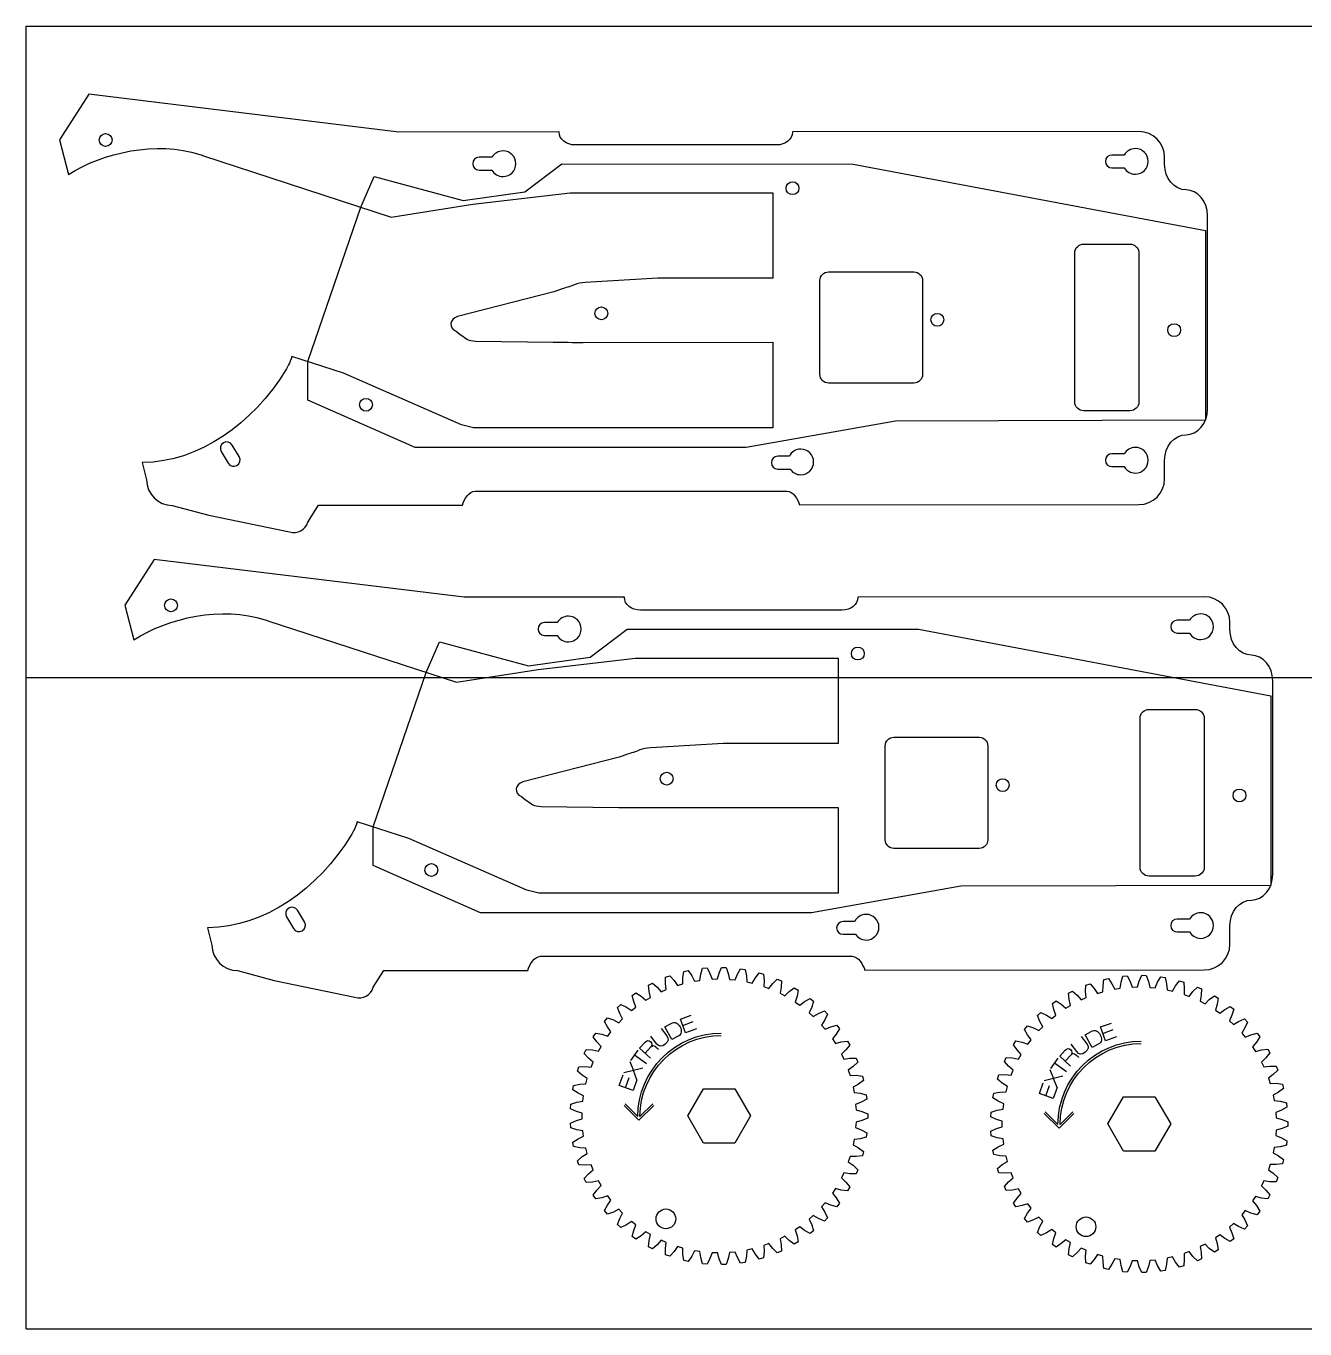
# Model space of a CAD drawing. Extents: x 0 to 610, y 0 to 305.
# Drawn here: x 0 to 299.1, y 0 to 304.8 of the extents above; entities that cross this region are included whole.
import ezdxf

# ---------------------------------------------------------------- set-up
doc = ezdxf.new("R2010")
doc.units = 0
doc.layers.add('CUTS', color=1, linetype='Continuous', true_color=0xff0000)
doc.layers.add('TEXT', color=5, linetype='Continuous', true_color=0x0000ff)
doc.layers.add('laser bed referance', color=3, linetype='Continuous', lineweight=25, true_color=0x00ff00)
doc.layers.add('Referance lines', color=2, linetype='Continuous', lineweight=25, true_color=0xffff00)

msp = doc.modelspace()

# ---------------------------------------------------------------- linework, layer by layer
at = {"layer": 'CUTS', "color": 1, "lineweight": 25, "true_color": 0xff0000}
for points in [[(124.67, 279.99), (124.67, 280.04), (87.17, 280.01), (14.72, 288.85), (7.85, 278.16), (9.92, 270.08)], [(260.32, 280.13), (179.28, 280.08), (179.28, 279.99)], [(41.24, 274.54), (41.28, 274.54), (85.41, 260.12), (104.48, 263.17), (127.3, 265.8), (151.3, 265.8), (174.7, 265.8), (174.7, 245.8), (154.82, 245.8)], [(175.53, 276.99), (128.42, 276.99)], [(256.88, 274.63), (253.98, 274.63)], [(108.98, 274.09), (105.98, 274.09)], [(253.98, 271.63), (256.88, 271.63)], [(266.32, 272.48), (266.32, 274.13)], [(105.98, 271.09), (108.98, 271.09)], [(276.34, 215.19), (276.34, 260.48)], [(247.4, 253.79), (258.19, 253.79)], [(245.3, 216.84), (245.3, 251.73)], [(260.3, 251.73), (260.3, 216.84), (260.3, 216.84)], [(187.69, 247.29), (207.69, 247.29)], [(147.77, 245.8), (130.82, 244.8)], [(185.69, 223.29), (185.69, 245.29)], [(209.69, 245.29), (209.69, 223.29), (209.69, 223.29)], [(123.49, 242.65), (100.89, 236.85)], [(100.58, 233.4), (101.58, 232.64)], [(130.35, 230.8), (174.7, 230.81), (174.7, 210.81), (104.65, 210.81), (101.87, 211.49), (74.25, 223.61), (62.19, 227.52)], [(105.2, 231.1), (123.29, 230.83)], [(207.69, 221.29), (187.69, 221.29)], [(258.19, 214.79), (247.4, 214.79)], [(45.65, 205.24), (47.28, 202.52)], [(49.85, 204.07), (48.22, 206.79), (48.22, 206.79)], [(256.88, 204.73), (253.98, 204.73)], [(27.18, 202.66), (28.2, 198.67)], [(178.54, 204.17), (175.83, 204.17)], [(175.83, 201.17), (178.73, 201.17)], [(253.98, 201.73), (256.88, 201.73)], [(266.32, 198.84), (266.32, 203.19)], [(105.03, 196.02), (177.99, 196.02)], [(34.2, 192.67), (42.78, 190.35), (61.65, 186.44)], [(65.94, 188.77), (68.4, 192.72), (102.12, 192.74)], [(180.89, 192.79), (260.32, 192.84)], [(139.95, 171.14), (139.95, 171.19), (102.45, 171.16), (30, 180), (23.13, 169.3), (25.2, 161.22)], [(275.6, 171.28), (194.56, 171.22), (194.56, 171.14)], [(190.81, 168.14), (143.7, 168.14)], [(56.52, 165.69), (56.57, 165.68), (100.7, 151.27), (119.76, 154.31), (142.58, 156.95), (166.58, 156.95), (189.98, 156.95), (189.98, 136.95), (170.1, 136.95)], [(124.26, 165.24), (121.26, 165.24)], [(272.17, 165.78), (269.26, 165.78)], [(281.6, 163.63), (281.6, 165.28)], [(121.26, 162.24), (124.26, 162.24)], [(269.26, 162.78), (272.17, 162.78)], [(291.62, 106.33), (291.62, 151.63)], [(262.69, 144.93), (273.47, 144.93)], [(260.58, 107.99), (260.58, 142.88)], [(275.58, 142.88), (275.58, 107.99), (275.58, 107.99)], [(202.97, 138.43), (222.97, 138.43)], [(163.05, 136.95), (146.11, 135.95)], [(200.97, 114.43), (200.97, 136.43)], [(224.97, 136.43), (224.97, 114.43), (224.97, 114.43)], [(138.77, 133.8), (116.17, 128)], [(145.63, 121.95), (189.98, 121.95), (189.98, 101.95), (119.93, 101.95), (117.16, 102.63), (89.54, 114.75), (77.47, 118.66)], [(115.86, 124.55), (116.86, 123.79)], [(120.48, 122.25), (138.57, 121.98)], [(222.97, 112.43), (202.97, 112.43)], [(273.47, 105.93), (262.69, 105.93)], [(65.14, 95.21), (63.5, 97.94), (63.5, 97.94)], [(60.93, 96.39), (62.56, 93.67)], [(193.83, 95.32), (191.11, 95.32)], [(272.17, 95.88), (269.26, 95.88)], [(42.46, 93.81), (43.48, 89.82)], [(191.11, 92.32), (194.01, 92.32)], [(269.26, 92.88), (272.17, 92.88)], [(281.61, 89.98), (281.61, 94.33)], [(120.31, 87.17), (193.27, 87.17)], [(49.48, 83.82), (58.06, 81.5), (76.93, 77.59)], [(81.22, 79.92), (83.68, 83.87), (117.4, 83.89)], [(196.89, 50.35), (196.89, 49.29), (195.51, 48.75), (194.14, 48.4), (194.05, 47.13), (195.38, 46.61), (196.67, 45.9), (196.54, 44.85), (195.1, 44.49), (193.69, 44.32), (193.45, 43.07), (194.69, 42.38), (195.89, 41.51), (195.62, 40.49), (194.15, 40.31), (192.73, 40.33), (192.33, 39.12), (193.48, 38.28), (194.55, 37.26), (194.15, 36.28), (192.67, 36.29), (191.26, 36.49), (190.71, 35.34), (191.74, 34.36), (192.68, 33.21), (192.16, 32.29), (190.69, 32.5), (189.32, 32.87), (188.62, 31.8), (189.52, 30.7), (190.3, 29.44), (189.67, 28.6), (188.24, 28.99), (186.93, 29.53), (186.1, 28.56), (186.85, 27.35), (187.46, 26.01), (186.73, 25.25), (185.36, 25.82), (184.13, 26.53), (183.19, 25.67), (183.78, 24.38), (184.21, 22.96), (183.38, 22.3), (182.1, 23.04), (180.97, 23.9), (179.93, 23.17), (180.35, 21.81), (180.59, 20.36), (179.69, 19.81), (178.51, 20.7), (177.5, 21.7), (176.37, 21.11), (176.61, 19.71), (176.68, 18.23), (175.71, 17.81), (174.66, 18.85), (173.78, 19.97), (172.58, 19.53), (172.65, 18.11), (172.52, 16.63), (171.5, 16.33), (170.59, 17.5), (169.87, 18.72), (168.62, 18.44), (168.5, 17.02), (168.19, 15.57), (167.14, 15.41), (166.39, 16.68), (165.83, 17.98), (164.56, 17.86), (164.26, 16.47), (163.76, 15.08), (162.7, 15.05), (162.12, 16.4), (161.73, 17.77), (160.45, 17.81), (159.98, 16.47), (159.3, 15.15), (158.25, 15.26), (157.84, 16.68), (157.63, 18.08), (156.37, 18.29), (155.73, 17.02), (154.89, 15.8), (153.86, 16.03), (153.64, 17.5), (153.61, 18.92), (152.39, 19.28), (151.59, 18.11), (150.6, 17), (149.61, 17.37), (149.58, 18.85), (149.73, 20.26), (148.56, 20.78), (147.62, 19.71), (146.5, 18.74), (145.56, 19.23), (145.72, 20.7), (146.05, 22.09), (144.96, 22.75), (143.89, 21.81), (142.66, 21), (141.79, 21.6), (142.13, 23.04), (142.64, 24.37), (141.64, 25.16), (140.46, 24.38), (139.13, 23.72), (138.35, 24.43), (138.87, 25.82), (139.54, 27.07), (138.65, 27.99), (137.38, 27.35), (135.98, 26.88), (135.3, 27.68), (135.99, 28.99), (136.82, 30.14), (136.05, 31.17), (134.71, 30.7), (133.26, 30.41), (132.68, 31.29), (133.54, 32.5), (134.51, 33.54), (133.88, 34.65), (132.49, 34.36), (131.02, 34.26), (130.56, 35.21), (131.56, 36.29), (132.65, 37.2), (132.18, 38.39), (130.76, 38.28), (129.28, 38.36), (128.95, 39.36), (130.08, 40.31), (131.28, 41.07), (130.96, 42.31), (129.54, 42.38), (128.08, 42.65), (127.88, 43.69), (129.13, 44.49), (130.42, 45.09), (130.25, 46.35), (128.86, 46.61), (127.45, 47.06), (127.38, 48.12), (128.72, 48.75), (130.07, 49.18), (130.07, 50.46), (128.72, 50.89), (127.38, 51.52), (127.45, 52.57), (128.86, 53.03), (130.25, 53.28), (130.42, 54.55), (129.13, 55.15), (127.88, 55.95), (128.08, 56.98), (129.54, 57.25), (130.96, 57.33), (131.28, 58.57), (130.08, 59.33), (128.95, 60.28), (129.28, 61.28), (130.76, 61.36), (132.18, 61.25), (132.65, 62.44), (131.56, 63.34), (130.56, 64.43), (131.02, 65.38), (132.49, 65.27), (133.88, 64.99), (134.51, 66.1), (133.54, 67.14), (132.68, 68.35), (133.26, 69.23), (134.71, 68.94), (136.05, 68.47), (136.82, 69.5), (135.99, 70.65), (135.3, 71.96), (135.98, 72.76), (137.38, 72.28), (138.65, 71.65), (139.54, 72.57), (138.87, 73.82), (138.35, 75.21), (139.13, 75.92), (140.46, 75.26), (141.64, 74.47), (142.64, 75.27), (142.13, 76.6), (141.79, 78.04), (142.66, 78.64), (143.89, 77.82), (144.96, 76.89), (146.05, 77.55), (145.72, 78.93), (145.56, 80.4), (146.5, 80.89), (147.62, 79.92), (148.56, 78.86), (149.73, 79.38), (149.58, 80.79), (149.61, 82.27), (150.6, 82.63), (151.59, 81.53), (152.39, 80.36), (153.61, 80.72), (153.64, 82.14), (153.86, 83.6), (154.89, 83.84), (155.73, 82.62), (156.37, 81.35), (157.63, 81.55), (157.84, 82.96), (158.25, 84.38), (159.3, 84.48), (159.98, 83.16), (160.45, 81.83), (161.73, 81.87), (162.12, 83.23), (162.7, 84.59), (163.76, 84.56), (164.26, 83.16), (164.56, 81.78), (165.83, 81.65), (166.39, 82.96), (167.14, 84.23), (168.19, 84.06), (168.5, 82.62), (168.62, 81.2), (169.87, 80.92), (170.59, 82.14), (171.5, 83.31), (172.52, 83.01), (172.65, 81.53), (172.58, 80.11), (173.78, 79.67), (174.66, 80.79), (175.71, 81.83), (176.68, 81.4), (176.61, 79.92), (176.37, 78.52), (177.5, 77.93), (178.51, 78.93), (179.69, 79.83), (180.59, 79.28), (180.35, 77.82), (179.93, 76.47), (180.97, 75.73), (182.1, 76.6), (183.38, 77.34), (184.21, 76.68), (183.78, 75.26), (183.19, 73.97), (184.13, 73.11), (185.36, 73.82), (186.73, 74.39), (187.46, 73.63), (186.85, 72.28), (186.1, 71.08), (186.93, 70.1), (188.24, 70.65), (189.67, 71.04), (190.3, 70.19), (189.52, 68.94), (188.62, 67.84), (189.32, 66.76), (190.69, 67.14), (192.16, 67.34), (192.68, 66.42), (191.74, 65.27), (190.71, 64.3), (191.26, 63.15), (192.67, 63.34), (194.15, 63.36), (194.55, 62.38), (193.48, 61.36), (192.33, 60.52), (192.73, 59.31), (194.15, 59.33), (195.62, 59.15), (195.89, 58.13), (194.69, 57.25), (193.45, 56.57), (193.69, 55.32), (195.1, 55.15), (196.54, 54.79), (196.67, 53.74), (195.38, 53.03), (194.05, 52.51), (194.14, 51.23), (195.51, 50.89), (196.89, 50.35)], [(196.17, 83.94), (275.61, 83.98)], [(295.16, 48.48), (295.16, 47.42), (293.78, 46.88), (292.41, 46.54), (292.32, 45.26), (293.65, 44.74), (294.94, 44.03), (294.81, 42.98), (293.37, 42.62), (291.96, 42.45), (291.72, 41.2), (292.96, 40.52), (294.16, 39.64), (293.89, 38.62), (292.42, 38.45), (291, 38.46), (290.6, 37.25), (291.75, 36.41), (292.82, 35.39), (292.42, 34.41), (290.94, 34.43), (289.54, 34.63), (288.98, 33.47), (290.01, 32.5), (290.95, 31.35), (290.43, 30.43), (288.96, 30.63), (287.59, 31.01), (286.89, 29.94), (287.79, 28.84), (288.57, 27.58), (287.94, 26.73), (286.51, 27.12), (285.2, 27.67), (284.37, 26.69), (285.12, 25.49), (285.74, 24.14), (285, 23.38), (283.63, 23.95), (282.4, 24.66), (281.46, 23.8), (282.05, 22.51), (282.48, 21.09), (281.66, 20.44), (280.37, 21.17), (279.25, 22.04), (278.2, 21.3), (278.62, 19.95), (278.87, 18.49), (277.96, 17.94), (276.78, 18.84), (275.78, 19.84), (274.64, 19.25), (274.89, 17.85), (274.95, 16.37), (273.98, 15.94), (272.93, 16.98), (272.06, 18.1), (270.86, 17.66), (270.92, 16.24), (270.79, 14.77), (269.78, 14.47), (268.86, 15.63), (268.14, 16.85), (266.9, 16.57), (266.78, 15.15), (266.46, 13.71), (265.42, 13.54), (264.66, 14.81), (264.1, 16.12), (262.83, 16), (262.53, 14.61), (262.03, 13.21), (260.98, 13.18), (260.39, 14.54), (260, 15.9), (258.72, 15.95), (258.25, 14.61), (257.57, 13.29), (256.52, 13.39), (256.12, 14.81), (255.9, 16.22), (254.64, 16.42), (254, 15.15), (253.16, 13.93), (252.14, 14.17), (251.91, 15.63), (251.88, 17.05), (250.66, 17.41), (249.86, 16.24), (248.87, 15.14), (247.88, 15.5), (247.85, 16.98), (248, 18.39), (246.83, 18.91), (245.89, 17.85), (244.77, 16.88), (243.84, 17.37), (243.99, 18.84), (244.32, 20.22), (243.23, 20.88), (242.16, 19.95), (240.93, 19.13), (240.06, 19.73), (240.4, 21.17), (240.91, 22.5), (239.91, 23.3), (238.73, 22.51), (237.4, 21.85), (236.62, 22.56), (237.14, 23.95), (237.81, 25.2), (236.92, 26.12), (235.65, 25.49), (234.25, 25.01), (233.57, 25.81), (234.26, 27.12), (235.09, 28.27), (234.33, 29.3), (232.98, 28.84), (231.53, 28.54), (230.96, 29.42), (231.81, 30.63), (232.78, 31.67), (232.15, 32.78), (230.76, 32.5), (229.29, 32.39), (228.83, 33.34), (229.83, 34.43), (230.93, 35.33), (230.45, 36.52), (229.03, 36.41), (227.55, 36.49), (227.22, 37.5), (228.36, 38.45), (229.55, 39.21), (229.23, 40.44), (227.81, 40.52), (226.36, 40.79), (226.15, 41.82), (227.4, 42.62), (228.69, 43.22), (228.53, 44.49), (227.13, 44.74), (225.72, 45.2), (225.65, 46.25), (226.99, 46.88), (228.34, 47.31), (228.34, 48.59), (226.99, 49.02), (225.65, 49.65), (225.72, 50.71), (227.13, 51.16), (228.53, 51.42), (228.69, 52.68), (227.4, 53.28), (226.15, 54.08), (226.36, 55.12), (227.81, 55.39), (229.23, 55.46), (229.55, 56.7), (228.36, 57.46), (227.22, 58.41), (227.55, 59.41), (229.03, 59.49), (230.45, 59.38), (230.93, 60.57), (229.83, 61.48), (228.83, 62.56), (229.29, 63.52), (230.76, 63.41), (232.15, 63.12), (232.78, 64.23), (231.81, 65.27), (230.96, 66.48), (231.53, 67.37), (232.98, 67.07), (234.33, 66.61), (235.09, 67.63), (234.26, 68.79), (233.57, 70.09), (234.25, 70.9), (235.65, 70.42), (236.92, 69.79), (237.81, 70.7), (237.14, 71.96), (236.62, 73.34), (237.4, 74.05), (238.73, 73.39), (239.91, 72.61), (240.91, 73.4), (240.4, 74.73), (240.06, 76.17), (240.93, 76.77), (242.16, 75.96), (243.23, 75.02), (244.32, 75.69), (243.99, 77.07), (243.84, 78.54), (244.77, 79.03), (245.89, 78.06), (246.83, 76.99), (248, 77.51), (247.85, 78.92), (247.88, 80.4), (248.87, 80.77), (249.86, 79.66), (250.66, 78.49), (251.88, 78.85), (251.91, 80.27), (252.14, 81.74), (253.16, 81.97), (254, 80.75), (254.64, 79.48), (255.9, 79.69), (256.12, 81.09), (256.52, 82.51), (257.57, 82.62), (258.25, 81.3), (258.72, 79.96), (260, 80), (260.39, 81.37), (260.98, 82.73), (262.03, 82.69), (262.53, 81.3), (262.83, 79.91), (264.1, 79.79), (264.66, 81.09), (265.42, 82.37), (266.46, 82.2), (266.78, 80.75), (266.9, 79.34), (268.14, 79.05), (268.86, 80.27), (269.78, 81.44), (270.79, 81.14), (270.92, 79.66), (270.86, 78.24), (272.06, 77.8), (272.93, 78.92), (273.98, 79.96), (274.95, 79.54), (274.89, 78.06), (274.64, 76.66), (275.78, 76.07), (276.78, 77.07), (277.96, 77.96), (278.87, 77.42), (278.62, 75.96), (278.2, 74.6), (279.25, 73.87), (280.37, 74.73), (281.66, 75.47), (282.48, 74.81), (282.05, 73.39), (281.46, 72.1), (282.4, 71.24), (283.63, 71.96), (285, 72.52), (285.74, 71.76), (285.12, 70.42), (284.37, 69.21), (285.2, 68.24), (286.51, 68.79), (287.94, 69.17), (288.57, 68.33), (287.79, 67.07), (286.89, 65.97), (287.59, 64.9), (288.96, 65.27), (290.43, 65.48), (290.95, 64.56), (290.01, 63.41), (288.98, 62.43), (289.54, 61.28), (290.94, 61.48), (292.42, 61.49), (292.82, 60.51), (291.75, 59.49), (290.6, 58.66), (291, 57.44), (292.42, 57.46), (293.89, 57.28), (294.16, 56.26), (292.96, 55.39), (291.72, 54.71), (291.96, 53.45), (293.37, 53.28), (294.81, 52.92), (294.94, 51.88), (293.65, 51.16), (292.32, 50.64), (292.41, 49.37), (293.78, 49.02), (295.16, 48.48)], [(158.47, 43.47), (154.8, 49.82), (158.47, 56.17), (165.8, 56.17), (169.47, 49.82), (165.8, 43.47), (158.47, 43.47), (158.47, 43.47)], [(256.74, 41.6), (253.07, 47.95), (256.74, 54.3), (264.07, 54.3), (267.74, 47.95), (264.07, 41.6), (256.74, 41.6), (256.74, 41.6)]]:
    msp.add_lwpolyline(points, dxfattribs=at)
for points in [[(9.92, 270.08), (17.97, 275.23), (30.52, 278.03), (40.63, 274.75)], [(17.11, 278.15), (17.11, 278.98), (17.78, 279.65), (18.61, 279.65)], [(18.61, 276.65), (17.78, 276.65), (17.11, 277.33), (17.11, 278.15)], [(18.61, 279.65), (19.44, 279.65), (20.11, 278.98), (20.11, 278.15)], [(20.11, 278.15), (20.11, 277.33), (19.44, 276.65), (18.61, 276.65)], [(128.42, 276.99), (126.35, 276.99), (124.67, 278.34), (124.67, 279.99)], [(179.28, 279.99), (179.28, 278.34), (177.6, 276.99), (175.53, 276.99)], [(266.32, 274.13), (266.32, 277.43), (263.62, 280.13), (260.32, 280.13)], [(40.63, 274.75), (40.83, 274.68), (41.04, 274.61), (41.24, 274.54)], [(111.58, 275.59), (110.47, 275.59), (109.5, 274.99), (108.98, 274.09)], [(114.58, 272.59), (114.58, 274.25), (113.23, 275.59), (111.58, 275.59)], [(253.98, 274.63), (253.15, 274.63), (252.48, 273.96), (252.48, 273.13)], [(259.48, 276.13), (258.37, 276.13), (257.4, 275.52), (256.88, 274.63)], [(262.48, 273.13), (262.48, 274.79), (261.14, 276.13), (259.48, 276.13)], [(105.98, 274.09), (105.15, 274.09), (104.48, 273.42), (104.48, 272.59)], [(104.48, 272.59), (104.48, 271.76), (105.15, 271.09), (105.98, 271.09)], [(111.58, 269.59), (113.23, 269.59), (114.58, 270.93), (114.58, 272.59)], [(252.48, 273.13), (252.48, 272.3), (253.15, 271.63), (253.98, 271.63)], [(256.88, 271.63), (257.4, 270.73), (258.37, 270.13), (259.48, 270.13)], [(259.48, 270.13), (261.14, 270.13), (262.48, 271.47), (262.48, 273.13)], [(271.33, 266.48), (268.58, 266.48), (266.32, 269.18), (266.32, 272.48)], [(108.98, 271.09), (109.5, 270.2), (110.47, 269.59), (111.58, 269.59)], [(177.78, 266.86), (177.78, 267.69), (178.45, 268.36), (179.28, 268.36)], [(179.28, 268.36), (180.11, 268.36), (180.78, 267.69), (180.78, 266.86)], [(179.28, 265.36), (178.45, 265.36), (177.78, 266.04), (177.78, 266.86)], [(180.78, 266.86), (180.78, 266.04), (180.11, 265.36), (179.28, 265.36)], [(276.34, 260.48), (276.34, 263.78), (274.08, 266.48), (271.33, 266.48)], [(245.3, 251.73), (245.3, 252.87), (246.24, 253.79), (247.4, 253.79)], [(258.19, 253.79), (259.36, 253.79), (260.3, 252.87), (260.3, 251.73)], [(185.69, 245.29), (185.69, 246.39), (186.58, 247.29), (187.69, 247.29)], [(207.69, 247.29), (208.79, 247.29), (209.69, 246.39), (209.69, 245.29)], [(130.82, 244.8), (128.88, 244.8), (127.19, 243.8), (127.06, 243.8)], [(154.82, 245.8), (152.88, 245.8), (149.71, 245.8), (147.77, 245.8)], [(127.06, 243.8), (126.93, 243.8), (125.32, 243.28), (123.49, 242.65)], [(133.07, 237.58), (133.07, 238.4), (133.74, 239.08), (134.57, 239.08)], [(134.57, 239.08), (135.39, 239.08), (136.07, 238.4), (136.07, 237.58)], [(100.89, 236.85), (99.05, 236.22), (98.81, 234.2), (100.58, 233.4)], [(134.57, 236.08), (133.74, 236.08), (133.07, 236.75), (133.07, 237.58)], [(136.07, 237.58), (136.07, 236.75), (135.39, 236.08), (134.57, 236.08)], [(211.67, 236.08), (211.67, 236.9), (212.34, 237.58), (213.17, 237.58)], [(213.17, 234.58), (212.34, 234.58), (211.67, 235.25), (211.67, 236.08)], [(213.17, 237.58), (214, 237.58), (214.67, 236.9), (214.67, 236.08)], [(214.67, 236.08), (214.67, 235.25), (214, 234.58), (213.17, 234.58)], [(267.05, 233.66), (267.05, 234.49), (267.72, 235.16), (268.55, 235.16)], [(268.55, 235.16), (269.38, 235.16), (270.05, 234.49), (270.05, 233.66)], [(101.58, 232.64), (103.26, 231.61), (103.26, 231.12), (105.2, 231.1)], [(268.55, 232.16), (267.72, 232.16), (267.05, 232.83), (267.05, 233.66)], [(270.05, 233.66), (270.05, 232.83), (269.38, 232.16), (268.55, 232.16)], [(123.29, 230.83), (125.23, 230.82), (128.41, 230.8), (130.35, 230.8)], [(62.19, 227.52), (61.6, 225.81), (61.2, 225.07), (60.77, 224.37)], [(60.77, 224.37), (52.91, 211.68), (40.72, 202.91), (27.18, 202.66)], [(187.69, 221.29), (186.58, 221.29), (185.69, 222.18), (185.69, 223.29)], [(209.69, 223.29), (209.69, 222.18), (208.79, 221.29), (207.69, 221.29)], [(78.03, 216.2), (78.03, 217.03), (78.7, 217.7), (79.53, 217.7)], [(79.53, 217.7), (80.36, 217.7), (81.03, 217.03), (81.03, 216.2)], [(247.4, 214.79), (246.24, 214.79), (245.3, 215.71), (245.3, 216.84)], [(260.3, 216.84), (260.3, 215.71), (259.36, 214.79), (258.19, 214.79)], [(79.53, 214.7), (78.7, 214.7), (78.03, 215.37), (78.03, 216.2)], [(81.03, 216.2), (81.03, 215.37), (80.36, 214.7), (79.53, 214.7)], [(271.33, 209.19), (274.08, 209.19), (276.34, 211.89), (276.34, 215.19)], [(46.16, 207.3), (45.45, 206.88), (45.22, 205.95), (45.65, 205.24)], [(48.22, 206.79), (47.79, 207.5), (46.87, 207.73), (46.16, 207.3)], [(266.32, 203.19), (266.32, 206.49), (268.58, 209.19), (271.33, 209.19)], [(181.23, 205.83), (180.05, 205.83), (179.04, 205.15), (178.54, 204.17)], [(184.23, 202.83), (184.23, 204.49), (182.88, 205.83), (181.23, 205.83)], [(253.98, 204.73), (253.15, 204.73), (252.48, 204.06), (252.48, 203.23)], [(259.48, 206.23), (258.37, 206.23), (257.4, 205.63), (256.88, 204.73)], [(262.48, 203.23), (262.48, 204.89), (261.14, 206.23), (259.48, 206.23)], [(47.28, 202.52), (47.71, 201.81), (48.63, 201.58), (49.34, 202.01)], [(49.34, 202.01), (50.05, 202.44), (50.28, 203.36), (49.85, 204.07)], [(175.83, 204.17), (175, 204.17), (174.33, 203.5), (174.33, 202.67)], [(174.33, 202.67), (174.33, 201.84), (175, 201.17), (175.83, 201.17)], [(178.73, 201.17), (179.27, 200.36), (180.18, 199.83), (181.23, 199.83)], [(181.23, 199.83), (182.88, 199.83), (184.23, 201.17), (184.23, 202.83)], [(252.48, 203.23), (252.48, 202.4), (253.15, 201.73), (253.98, 201.73)], [(256.88, 201.73), (257.4, 200.84), (258.37, 200.23), (259.48, 200.23)], [(259.48, 200.23), (261.14, 200.23), (262.48, 201.58), (262.48, 203.23)], [(28.2, 198.67), (28.2, 195.37), (30.9, 192.67), (34.2, 192.67)], [(260.32, 192.84), (263.62, 192.84), (266.32, 195.54), (266.32, 198.84)], [(102.12, 192.74), (102.44, 194.05), (103.62, 196.02), (105.03, 196.02)], [(177.99, 196.02), (179.38, 196.02), (180.55, 194.07), (180.89, 192.79)], [(61.65, 186.44), (63.48, 185.9), (65.4, 186.94), (65.94, 188.77)], [(32.39, 169.3), (32.39, 170.13), (33.06, 170.8), (33.89, 170.8)], [(33.89, 170.8), (34.72, 170.8), (35.39, 170.13), (35.39, 169.3)], [(143.7, 168.14), (141.63, 168.14), (139.95, 169.48), (139.95, 171.14)], [(194.56, 171.14), (194.56, 169.48), (192.88, 168.14), (190.81, 168.14)], [(281.6, 165.28), (281.6, 168.58), (278.91, 171.28), (275.6, 171.28)], [(25.2, 161.22), (33.25, 166.38), (45.81, 169.18), (55.91, 165.9)], [(33.89, 167.8), (33.06, 167.8), (32.39, 168.47), (32.39, 169.3)], [(35.39, 169.3), (35.39, 168.47), (34.72, 167.8), (33.89, 167.8)], [(55.91, 165.9), (56.12, 165.83), (56.32, 165.76), (56.52, 165.69)], [(121.26, 165.24), (120.43, 165.24), (119.76, 164.57), (119.76, 163.74)], [(126.86, 166.74), (125.75, 166.74), (124.78, 166.13), (124.26, 165.24)], [(129.86, 163.74), (129.86, 165.4), (128.52, 166.74), (126.86, 166.74)], [(269.26, 165.78), (268.43, 165.78), (267.76, 165.11), (267.76, 164.28)], [(274.76, 167.28), (273.65, 167.28), (272.68, 166.67), (272.17, 165.78)], [(277.76, 164.28), (277.76, 165.93), (276.42, 167.28), (274.76, 167.28)], [(119.76, 163.74), (119.76, 162.91), (120.43, 162.24), (121.26, 162.24)], [(124.26, 162.24), (124.78, 161.34), (125.75, 160.74), (126.86, 160.74)], [(126.86, 160.74), (128.52, 160.74), (129.86, 162.08), (129.86, 163.74)], [(267.76, 164.28), (267.76, 163.45), (268.43, 162.78), (269.26, 162.78)], [(272.17, 162.78), (272.68, 161.88), (273.65, 161.28), (274.76, 161.28)], [(274.76, 161.28), (276.42, 161.28), (277.76, 162.62), (277.76, 164.28)], [(286.61, 157.63), (283.86, 157.63), (281.6, 160.33), (281.6, 163.63)], [(193.06, 158.01), (193.06, 158.84), (193.73, 159.51), (194.56, 159.51)], [(194.56, 159.51), (195.39, 159.51), (196.06, 158.84), (196.06, 158.01)], [(194.56, 156.51), (193.73, 156.51), (193.06, 157.18), (193.06, 158.01)], [(196.06, 158.01), (196.06, 157.18), (195.39, 156.51), (194.56, 156.51)], [(291.62, 151.63), (291.62, 154.93), (289.36, 157.63), (286.61, 157.63)], [(260.58, 142.88), (260.58, 144.02), (261.52, 144.93), (262.69, 144.93)], [(273.47, 144.93), (274.64, 144.93), (275.58, 144.02), (275.58, 142.88)], [(200.97, 136.43), (200.97, 137.54), (201.86, 138.43), (202.97, 138.43)], [(222.97, 138.43), (224.07, 138.43), (224.97, 137.54), (224.97, 136.43)], [(142.34, 134.95), (142.21, 134.95), (140.6, 134.43), (138.77, 133.8)], [(146.11, 135.95), (144.16, 135.95), (142.47, 134.95), (142.34, 134.95)], [(170.1, 136.95), (168.16, 136.95), (164.99, 136.95), (163.05, 136.95)], [(148.35, 128.72), (148.35, 129.55), (149.02, 130.22), (149.85, 130.22)], [(149.85, 127.22), (149.02, 127.22), (148.35, 127.89), (148.35, 128.72)], [(149.85, 130.22), (150.68, 130.22), (151.35, 129.55), (151.35, 128.72)], [(151.35, 128.72), (151.35, 127.89), (150.68, 127.22), (149.85, 127.22)], [(226.95, 127.22), (226.95, 128.05), (227.62, 128.72), (228.45, 128.72)], [(228.45, 128.72), (229.28, 128.72), (229.95, 128.05), (229.95, 127.22)], [(116.17, 128), (114.34, 127.37), (114.09, 125.35), (115.86, 124.55)], [(228.45, 125.72), (227.62, 125.72), (226.95, 126.39), (226.95, 127.22)], [(229.95, 127.22), (229.95, 126.39), (229.28, 125.72), (228.45, 125.72)], [(282.33, 124.81), (282.33, 125.64), (283, 126.31), (283.83, 126.31)], [(283.83, 126.31), (284.66, 126.31), (285.33, 125.64), (285.33, 124.81)], [(116.86, 123.79), (118.55, 122.76), (118.54, 122.27), (120.48, 122.25)], [(138.57, 121.98), (140.52, 121.96), (143.69, 121.95), (145.63, 121.95)], [(283.83, 123.31), (283, 123.31), (282.33, 123.98), (282.33, 124.81)], [(285.33, 124.81), (285.33, 123.98), (284.66, 123.31), (283.83, 123.31)], [(77.47, 118.66), (76.88, 116.96), (76.48, 116.22), (76.05, 115.52)], [(76.05, 115.52), (68.19, 102.83), (56, 94.06), (42.46, 93.81)], [(202.97, 112.43), (201.86, 112.43), (200.97, 113.33), (200.97, 114.43)], [(224.97, 114.43), (224.97, 113.33), (224.07, 112.43), (222.97, 112.43)], [(93.31, 107.35), (93.31, 108.18), (93.98, 108.85), (94.81, 108.85)], [(94.81, 105.85), (93.98, 105.85), (93.31, 106.52), (93.31, 107.35)], [(94.81, 108.85), (95.64, 108.85), (96.31, 108.18), (96.31, 107.35)], [(96.31, 107.35), (96.31, 106.52), (95.64, 105.85), (94.81, 105.85)], [(262.69, 105.93), (261.52, 105.93), (260.58, 106.85), (260.58, 107.99)], [(275.58, 107.99), (275.58, 106.85), (274.64, 105.93), (273.47, 105.93)], [(286.61, 100.33), (289.36, 100.33), (291.62, 103.03), (291.62, 106.33)], [(61.44, 98.45), (60.73, 98.02), (60.5, 97.1), (60.93, 96.39)], [(63.5, 97.94), (63.07, 98.65), (62.15, 98.88), (61.44, 98.45)], [(281.61, 94.33), (281.61, 97.63), (283.86, 100.33), (286.61, 100.33)], [(64.62, 93.16), (65.33, 93.58), (65.56, 94.5), (65.14, 95.21)], [(191.11, 95.32), (190.28, 95.32), (189.61, 94.64), (189.61, 93.82)], [(196.51, 96.98), (195.33, 96.98), (194.32, 96.3), (193.83, 95.32)], [(199.51, 93.98), (199.51, 95.63), (198.16, 96.98), (196.51, 96.98)], [(269.26, 95.88), (268.43, 95.88), (267.76, 95.21), (267.76, 94.38)], [(274.76, 97.38), (273.65, 97.38), (272.68, 96.77), (272.17, 95.88)], [(277.76, 94.38), (277.76, 96.04), (276.42, 97.38), (274.76, 97.38)], [(62.56, 93.67), (62.99, 92.96), (63.91, 92.73), (64.62, 93.16)], [(189.61, 93.82), (189.61, 92.99), (190.28, 92.32), (191.11, 92.32)], [(194.01, 92.32), (194.55, 91.51), (195.47, 90.98), (196.51, 90.98)], [(196.51, 90.98), (198.16, 90.98), (199.51, 92.32), (199.51, 93.98)], [(267.76, 94.38), (267.76, 93.55), (268.43, 92.88), (269.26, 92.88)], [(272.17, 92.88), (272.68, 91.98), (273.65, 91.38), (274.76, 91.38)], [(274.76, 91.38), (276.42, 91.38), (277.76, 92.72), (277.76, 94.38)], [(43.48, 89.82), (43.48, 86.52), (46.18, 83.82), (49.48, 83.82)], [(275.61, 83.98), (278.91, 83.98), (281.61, 86.68), (281.61, 89.98)], [(117.4, 83.89), (117.73, 85.2), (118.9, 87.17), (120.31, 87.17)], [(193.27, 87.17), (194.66, 87.17), (195.83, 85.22), (196.17, 83.94)], [(76.93, 77.59), (78.76, 77.05), (80.68, 78.09), (81.22, 79.92)], [(147.36, 25.76), (147.36, 27.03), (148.39, 28.06), (149.66, 28.06)], [(149.66, 28.06), (150.93, 28.06), (151.96, 27.03), (151.96, 25.76)], [(149.66, 23.45), (148.39, 23.45), (147.36, 24.48), (147.36, 25.76)], [(151.96, 25.76), (151.96, 24.48), (150.93, 23.45), (149.66, 23.45)], [(245.63, 23.89), (245.63, 25.16), (246.66, 26.19), (247.93, 26.19)], [(247.93, 26.19), (249.21, 26.19), (250.24, 25.16), (250.24, 23.89)], [(247.93, 21.59), (246.66, 21.59), (245.63, 22.62), (245.63, 23.89)], [(250.24, 23.89), (250.24, 22.62), (249.21, 21.59), (247.93, 21.59)]]:
    msp.add_open_spline(points, degree=3, dxfattribs=at)
at = {"layer": 'laser bed referance'}
for p, q in [((0, 304.8), (609.6, 304.8)), ((0, 0), (0, 304.8)), ((0, 0), (609.6, 0))]:
    msp.add_line(p, q, dxfattribs=at)
at = {"layer": 'Referance lines'}
msp.add_line((0, 152.4), (609.6, 152.4), dxfattribs=at)
at = {"layer": 'TEXT', "color": 5, "lineweight": 25, "true_color": 0x0000ff}
for points in [[(81.45, 269.59), (102.25, 263.98), (116.65, 266.02), (125.29, 272.59), (193.48, 272.52), (275.85, 256.99), (275.85, 212.61), (203.36, 212.4), (168.48, 206.23), (91.05, 206.23), (65.93, 217.27), (65.93, 226.3), (78.31, 262.44), (81.45, 269.59)], [(96.73, 160.74), (117.53, 155.13), (131.93, 157.16), (140.57, 163.74), (208.76, 163.67), (291.13, 148.13), (291.13, 103.75), (218.65, 103.55), (183.76, 97.38), (106.33, 97.38), (81.21, 108.42), (81.21, 117.45), (93.59, 153.59), (96.73, 160.74)], [(156.79, 70.21), (154.26, 69.29), (153.09, 72.5), (155.59, 73.42)], [(148.54, 70.27), (149.86, 68.55)], [(149.44, 70.69), (150.91, 71.49)], [(152.54, 68.48), (151.08, 67.69), (149.44, 70.69), (149.44, 70.69)], [(153.63, 71.01), (156.03, 71.89)], [(255.06, 68.35), (252.53, 67.42), (251.36, 70.64), (253.86, 71.55)], [(146.03, 63.37), (143.51, 65.68), (144.78, 67.07)], [(147.49, 66.73), (146.17, 68.46)], [(246.81, 68.41), (248.13, 66.68)], [(247.71, 68.83), (249.18, 69.62)], [(250.81, 66.62), (249.35, 65.82), (247.71, 68.83), (247.71, 68.83)], [(251.9, 69.14), (254.3, 70.02)], [(141.45, 62.82), (143.19, 65.2)], [(145.09, 62), (142.33, 64.02)], [(146.16, 65.98), (146.16, 65.97), (144.81, 64.49)], [(244.3, 61.5), (241.78, 63.82), (243.06, 65.2)], [(244.43, 64.12), (244.44, 64.11), (243.08, 62.62)], [(245.77, 64.87), (244.44, 66.59)], [(141.22, 62.59), (142.09, 60.43)], [(144.24, 60.97), (142.09, 60.43)], [(239.72, 60.95), (241.46, 63.34)], [(243.36, 60.13), (240.6, 62.15)], [(142.89, 58.31), (141.98, 55.78), (138.75, 56.93), (139.65, 59.44)], [(142.89, 58.31), (142.09, 60.43), (139.86, 59.92)], [(140.25, 56.39), (141.11, 58.8)], [(241.16, 56.45), (240.36, 58.57), (238.13, 58.05)], [(239.5, 60.72), (240.36, 58.57)], [(242.51, 59.1), (240.36, 58.57)], [(241.16, 56.45), (240.25, 53.91), (237.02, 55.06), (237.92, 57.57)], [(238.52, 54.53), (239.39, 56.93)], [(146.83, 52.3), (143.35, 48.82), (139.87, 52.3)], [(140.1, 52.68), (143.1, 49.68)], [(146.59, 52.67), (143.6, 49.68)], [(245.1, 50.43), (241.62, 46.95), (238.15, 50.43)], [(238.37, 50.81), (241.37, 47.81)], [(244.86, 50.8), (241.87, 47.81)]]:
    msp.add_lwpolyline(points, dxfattribs=at)
for points in [[(150.91, 71.49), (151.74, 71.94), (152.49, 71.57), (152.98, 70.67)], [(152.98, 70.67), (153.47, 69.77), (153.37, 68.93), (152.54, 68.48)], [(143.1, 49.68), (143.1, 60.42), (151.82, 69.18), (162.56, 69.18)], [(143.6, 49.68), (143.6, 60.12), (152.12, 68.63), (162.56, 68.63)], [(144.78, 67.07), (145.25, 67.58), (145.66, 67.55), (146.11, 67.13)], [(146.11, 67.13), (146.35, 66.91), (146.54, 66.44), (146.16, 65.98)], [(149.86, 68.55), (150.4, 67.85), (150.27, 67.19), (149.49, 66.59)], [(241.37, 47.81), (241.37, 58.56), (250.09, 67.31), (260.83, 67.31)], [(249.18, 69.62), (250.01, 70.08), (250.76, 69.7), (251.25, 68.8)], [(251.25, 68.8), (251.74, 67.91), (251.65, 67.07), (250.81, 66.62)], [(146.16, 65.97), (146.52, 66.36), (146.86, 66.36), (147.21, 66.04)], [(147.21, 66.04), (147.3, 65.96), (147.81, 65.51), (147.95, 65.46)], [(149.49, 66.59), (148.7, 65.98), (148.03, 66.03), (147.49, 66.73)], [(241.87, 47.81), (241.87, 58.25), (250.39, 66.76), (260.83, 66.76)], [(243.06, 65.2), (243.52, 65.71), (243.93, 65.68), (244.38, 65.27)], [(244.38, 65.27), (244.62, 65.05), (244.81, 64.58), (244.43, 64.12)], [(244.44, 64.11), (244.8, 64.49), (245.13, 64.49), (245.48, 64.18)], [(245.48, 64.18), (245.57, 64.09), (246.08, 63.64), (246.23, 63.59)], [(247.76, 64.72), (246.97, 64.12), (246.31, 64.16), (245.77, 64.87)], [(248.13, 66.68), (248.67, 65.98), (248.55, 65.33), (247.76, 64.72)]]:
    msp.add_open_spline(points, degree=3, dxfattribs=at)

doc.saveas('drawing.dxf')
